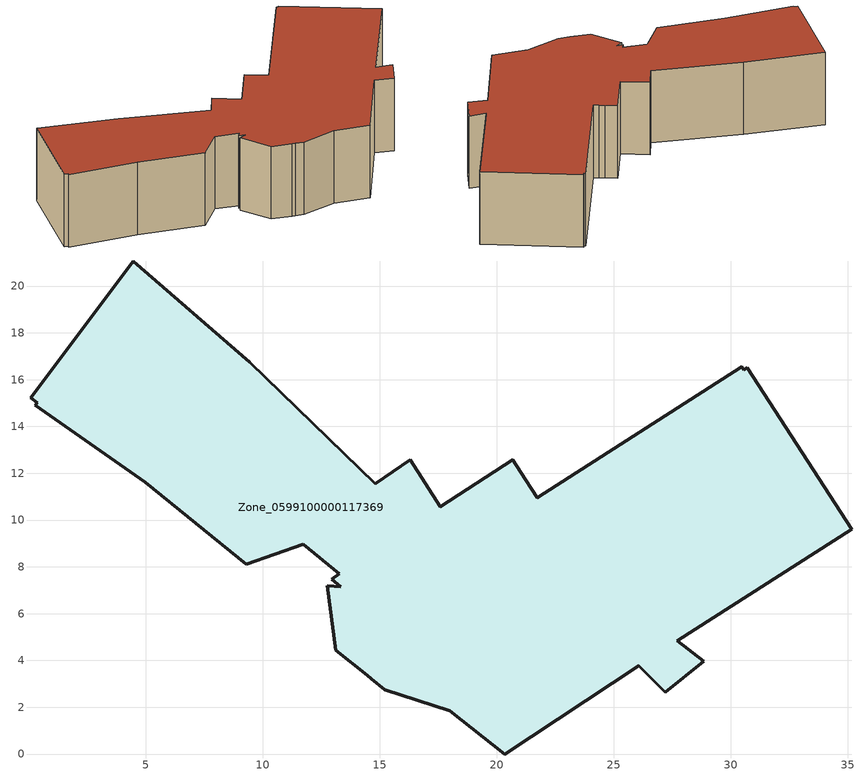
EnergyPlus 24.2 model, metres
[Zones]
Zone_0599100000117369
 floor ground (C_G): 13.13,4.44 12.75,7.18 13.34,7.14 12.95,7.47 13.28,7.7 11.73,8.96 9.3,8.1 4.97,11.61 0.29,14.9 0.37,15.01 0.09,15.22 4.46,21.07 9.45,16.75 14.81,11.55 16.3,12.58 17.59,10.56 20.68,12.58 21.22,11.74 21.5,11.31 21.73,10.95 30.47,16.54 30.55,16.42 30.7,16.51 35.17,9.61 27.72,4.84 28.84,3.96 27.2,2.64 26.07,3.77 20.35,0 17.99,1.84 15.22,2.74 14.64,3.21 14.46,3.36 z0.22
 wall outside (C_F): 20.68,12.58 17.59,10.56 16.3,12.58 14.81,11.55 9.45,16.75 4.46,21.07 0.09,15.22 0.37,15.01 0.29,14.9 4.97,11.61 9.3,8.1 11.73,8.96 13.28,7.7 12.95,7.47 13.34,7.14 12.75,7.18 13.13,4.44 14.46,3.36 14.64,3.21 15.22,2.74 17.99,1.84 20.35,0 26.07,3.77 27.2,2.64 28.84,3.96 27.72,4.84 35.17,9.61 30.7,16.51 30.55,16.42 30.47,16.54 21.73,10.95 21.5,11.31 21.22,11.74 20.68,12.58 z0.22:6.93
 roof outside (C_R): 13.13,4.44 14.46,3.36 14.64,3.21 15.22,2.74 17.99,1.84 20.35,0 26.07,3.77 27.2,2.64 28.84,3.96 27.72,4.84 35.17,9.61 30.7,16.51 30.55,16.42 30.47,16.54 21.73,10.95 21.5,11.31 21.22,11.74 20.68,12.58 17.59,10.56 16.3,12.58 14.81,11.55 9.45,16.75 4.46,21.07 0.09,15.22 0.37,15.01 0.29,14.9 4.97,11.61 9.3,8.1 11.73,8.96 13.28,7.7 12.95,7.47 13.34,7.14 12.75,7.18 z6.93
[BUILDING]
Pand.0599100000117369: North Axis=0; Terrain=City; Loads Convergence Tolerance Value=0.04; Temperature Convergence Tolerance Value=0.4; Solar Distribution=FullExterior; Maximum Number of Warmup Days=25; Minimum Number of Warmup Days=1
[Site:Location]
Rotterdam.The.Hague.AP_ZH_NLD Design_Conditions: Latitude=51.96; Longitude=4.45; Time Zone=1; Elevation=-4.5
[SITE:GROUNDTEMPERATURE:BUILDINGSURFACE]
18, 18, 18, 18, 18, 18, 18, 18, 18, 18, 18, 18
[MATERIAL] Thermal Absorptance=0.9; Solar Absorptance=0.7; Visible Absorptance=0.7
Name | Roughness | Thickness | Conductivity | Density | Specific Heat
G.D.1965 | MediumSmooth | 0.15 | 1 | 540 | 1210
F.D.1965 | Rough | 0.3 | 0.857143 | 1920 | 840
R.D.1965 | MediumRough | 0.2 | 0.08 | 1500 | 1000
[CONSTRUCTION]
C_G: G.D.1965
C_F: F.D.1965
C_R: R.D.1965
[ZONE]
Zone_0599100000117369: Type=1; Multiplier=1; Ceiling Height=Autocalculate; Volume=Autocalculate; Floor Area=autocalculate; Part of Total Floor Area=Yes
[ZONEINFILTRATION:DESIGNFLOWRATE]
Infil_Zone_0599100000117369: Zone or ZoneList or Space or SpaceList=Zone_0599100000117369; Schedule=AlwaysOn; Design Flow Rate Calculation Method=Flow/Area; Flow Rate per Floor Area=0.0042; Constant Term Coefficient=1; Temperature Term Coefficient=0; Velocity Term Coefficient=0; Velocity Squared Term Coefficient=0
[HVACTEMPLATE:ZONE:IDEALLOADSAIRSYSTEM]
Zone_0599100000117369: Maximum Heating Supply Air Temperature=50; Minimum Cooling Supply Air Temperature=13; Maximum Heating Supply Air Humidity Ratio=0.0156; Minimum Cooling Supply Air Humidity Ratio=0.0077; Heating Limit=NoLimit; Cooling Limit=NoLimit; Dehumidification Control Type=ConstantSensibleHeatRatio; Cooling Sensible Heat Ratio=0.7; Dehumidification Setpoint=60; Humidification Control Type=None; Humidification Setpoint=30; Outdoor Air Method=None; Outdoor Air Flow Rate per Person=0.00944; Outdoor Air Flow Rate per Zone Floor Area=0; Outdoor Air Flow Rate per Zone=0; Demand Controlled Ventilation Type=None; Outdoor Air Economizer Type=NoEconomizer; Heat Recovery Type=None; Sensible Heat Recovery Effectiveness=0.7; Latent Heat Recovery Effectiveness=0.65
[ZONECONTROL:THERMOSTAT]
ThermostatControl_Zone_0599100000117369: Zone or ZoneList=Zone_0599100000117369; Control Type Schedule=DualSetpointControlType; Control 1=Thermostat_Zone_0599100000117369; Temperature Difference Between Cutout And Setpoint=0
[THERMOSTATSETPOINT:DUALSETPOINT]
Thermostat_Zone_0599100000117369: Heating Setpoint Temperature Schedule=HeatingSetpoint_Zone_0599100000117369; Cooling Setpoint Temperature Schedule=CoolingSetpoint_Zone_0599100000117369
[SCHEDULE:COMPACT]
HeatingSetpoint_Zone_0599100000117369: Through: 12/31, For: AllDays, Until: 24:00, 21
CoolingSetpoint_Zone_0599100000117369: Through: 12/31, For: AllDays, Until: 24:00, 24
DualSetpointControlType: Through: 12/31, For: AllDays, Until: 24:00, 4
AlwaysOn: Through: 12/31, For: AllDays, Until: 24:00, 1
